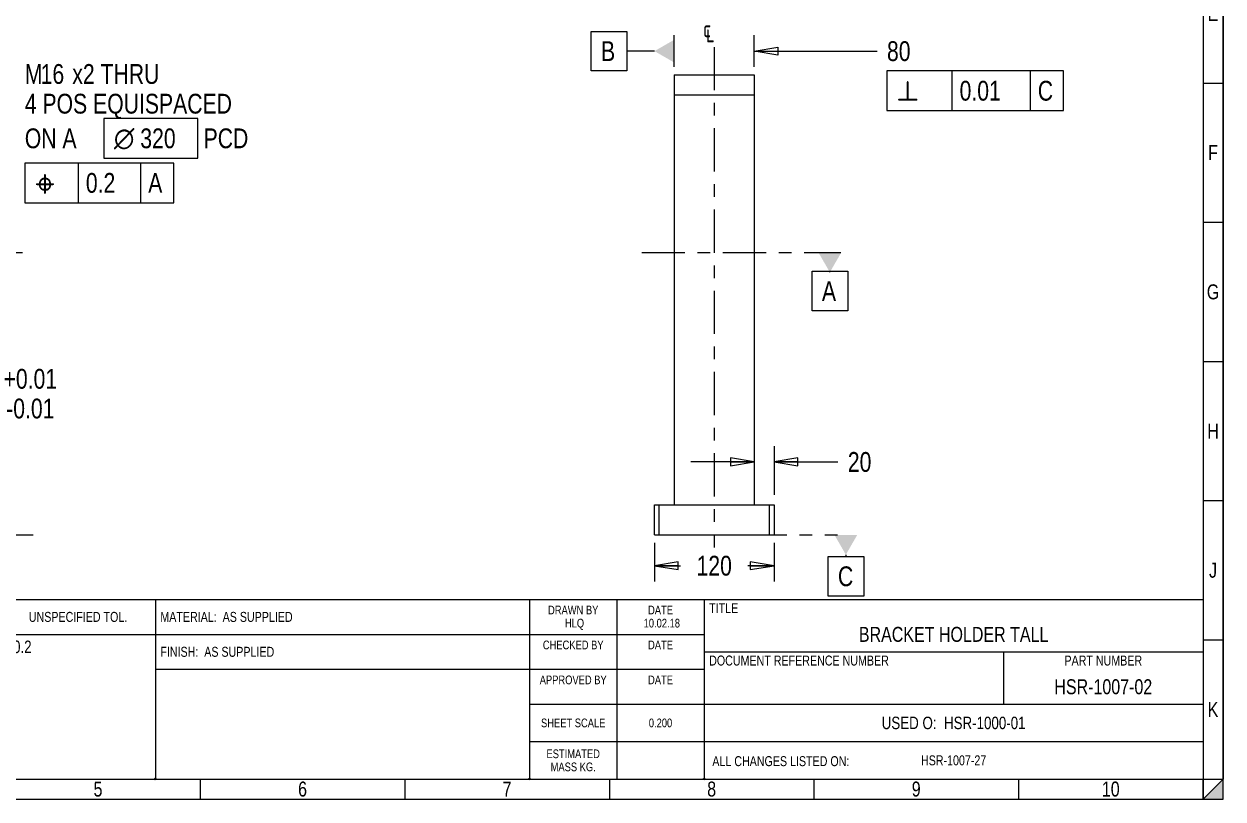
# Model space of a CAD drawing. Header units: inches. Extents: x 0.1 to 16.4, y 0 to 11.6.
# Drawn here: x 6.96 to 16.42, y 0.28 to 6.39 of the extents above; entities that cross this region are included whole.
import ezdxf
from ezdxf.enums import TextEntityAlignment as Align

# ---------------------------------------------------------------- set-up
doc = ezdxf.new("R2010")
doc.units = ezdxf.units.IN
doc.header["$LTSCALE"] = 0.909449
doc.header["$MEASUREMENT"] = 0
doc.linetypes.add('CENTER', pattern=[0.6, 0.375, -0.075, 0.075, -0.075])
doc.linetypes.add('DASHED', pattern=[0.2, 0.1, -0.1])
doc.layers.get('0').update_dxf_attribs({"linetype": 'CONTINUOUS'})
doc.layers.add('02___PRT_ALL_AXES', color=7, linetype='CONTINUOUS')
doc.styles.get("Standard").update_dxf_attribs({"font": 'txt', "width": 0.8})
doc.styles.add('TEXTSTYLE_1', font='gdt', dxfattribs={"width": 0.8})
doc.dimstyles.new('DIMSTYLE_1', dxfattribs={"dimtxt": 0.15625, "dimasz": 0.1875, "dimexe": 0.125, "dimexo": 0.0625, "dimgap": 0.078125, "dimtad": 0, "dimtih": 1, "dimtoh": 1, "dimlfac": 5, "dimzin": 4, "dimdsep": 46, "dimtxsty": 'Standard', "dimblk": 'CLOSED', "dimblk1": 'CLOSED', "dimblk2": 'CLOSED', "dimcen": 0.09, "dimadec": 0, "dimazin": 0, "dimtp": 0.01, "dimtm": 0.01, "dimtfac": 1, "dimtofl": 0, "dimtmove": 0, "dimatfit": 3, "dimldrblk": 'CLOSED', "dimfxl": 1, "dimtolj": 1, "dimtzin": 4, "dimarcsym": 0})
doc.dimstyles.new('DIMSTYLE_5', dxfattribs={"dimtxt": 0.15625, "dimasz": 0.1875, "dimexe": 0.125, "dimexo": 0.0625, "dimgap": 0.09, "dimtad": 0, "dimtih": 1, "dimtoh": 1, "dimlfac": 5, "dimzin": 4, "dimdsep": 46, "dimtxsty": 'Standard', "dimblk": 'CLOSED', "dimblk1": 'CLOSED', "dimblk2": 'CLOSED', "dimcen": 0.09, "dimadec": 0, "dimazin": 0, "dimtp": 0.01, "dimtm": 0.01, "dimtfac": 1, "dimtofl": 0, "dimtmove": 0, "dimatfit": 2, "dimldrblk": 'CLOSED', "dimfxl": 1, "dimtolj": 1, "dimtzin": 4, "dimarcsym": 0})
doc.dimstyles.new('DIMSTYLE_6', dxfattribs={"dimtxt": 0.15625, "dimasz": 0.1875, "dimexe": 0.125, "dimexo": 0.0625, "dimgap": 0.078125, "dimtad": 0, "dimtih": 1, "dimtoh": 1, "dimlfac": 5, "dimzin": 4, "dimdsep": 46, "dimtxsty": 'Standard', "dimblk": 'CLOSED', "dimblk1": 'CLOSED', "dimblk2": 'CLOSED', "dimcen": 0.09, "dimadec": 0, "dimazin": 0, "dimtol": 1, "dimtp": 0.01, "dimtm": 0.01, "dimtfac": 1, "dimtofl": 0, "dimtmove": 0, "dimatfit": 3, "dimldrblk": 'CLOSED', "dimfxl": 1, "dimtolj": 1, "dimtzin": 4, "dimarcsym": 0})

# ---------------------------------------------------------------- blocks, each defined once
blk = doc.blocks.new('_CLOSED')
at = {"color": 0, "linetype": 'ByBlock'}
for p, q in [((0, 0), (-1, 0.167)), ((-1, 0.167), (-1, -0.167)), ((-1, -0.167), (0, 0)), ((-1, 0), (0, 0))]:
    blk.add_line(p, q, dxfattribs=at)
blk = doc.blocks.new('*D25')
at = {"color": 2, "linetype": 'Continuous', "transparency": 16777216}
for p, q in [((5.502, 5.503), (6.7116, 5.9967)), ((6.7116, 5.9967), (6.8835, 5.9967))]:
    blk.add_line(p, q, dxfattribs=at)
at = {"color": 2, "linetype": 'Continuous', "transparency": 16777216, "xscale": 0.1875, "yscale": 0.1875, "zscale": 0.1875, "rotation": 202.2032290413}
blk.add_blockref('_CLOSED', (5.502, 5.503), dxfattribs=at)
at = {"color": 2, "linetype": 'Continuous', "transparency": 16777216, "width": 0.8}
for s, height, p in [('M', 0.1562, (6.9616, 5.9186)), ('16', 0.15625, (7.0866, 5.9186)), ('x2 THRU', 0.15625, (7.3366, 5.9186)), ('4 POS EQUISPACED ', 0.15625, (6.9616, 5.6842)), ('ON A ', 0.15625, (6.9616, 5.4108)), ('320', 0.15625, (7.8731, 5.4108)), (' PCD', 0.15625, (8.3262, 5.4108))]:
    blk.add_text(s, height=height, dxfattribs=at).set_placement(p)
at = {"color": 2, "linetype": 'Continuous', "transparency": 16777216, "style": 'TEXTSTYLE_1'}
blk.add_text('n', height=0.1562, dxfattribs=at).set_placement((7.6647, 5.4108))
blk = doc.blocks.new('*D26')
at = {"color": 2, "linetype": 'Continuous', "transparency": 16777216}
for p, q in [((6.2705, 4.5883), (6.9427, 4.5883)), ((6.8177, 4.5883), (6.8177, 3.7476)), ((6.8177, 2.36), (6.8177, 3.2007)), ((6.6927, 2.36), (7.0282, 2.36))]:
    blk.add_line(p, q, dxfattribs=at)
at = {"color": 2, "linetype": 'Continuous', "transparency": 16777216, "xscale": 0.1875, "yscale": 0.1875, "zscale": 0.1875}
for p, rotation in [((6.8177, 4.5883), 90), ((6.8177, 2.36), 270)]:
    blk.add_blockref('_CLOSED', p, dxfattribs=dict(at, rotation=rotation))
at = {"color": 2, "linetype": 'Continuous', "transparency": 16777216, "width": 0.8}
for s, p in [('+0.01', (7.0052, 3.5132)), ('283', (6.5052, 3.396)), ('-0.01', (7.0052, 3.2789))]:
    blk.add_text(s, height=0.15625, dxfattribs=at).set_placement(p, align=Align.CENTER)
blk = doc.blocks.new('*D27')
at = {"color": 2, "linetype": 'Continuous', "transparency": 16777216}
for p, q in [((12.7171, 3.0604), (12.7171, 2.9257)), ((12.8745, 3.0604), (12.8745, 2.6765)), ((12.7171, 2.9354), (12.2171, 2.9354)), ((12.8745, 2.9354), (13.3785, 2.9354))]:
    blk.add_line(p, q, dxfattribs=at)
at = {"color": 2, "linetype": 'Continuous', "transparency": 16777216, "xscale": 0.1875, "yscale": 0.1875, "zscale": 0.1875}
blk.add_blockref('_CLOSED', (12.7171, 2.9354), dxfattribs=at)
at = {"color": 2, "linetype": 'Continuous', "transparency": 16777216, "xscale": 0.1875, "yscale": 0.1875, "zscale": 0.1875, "rotation": 180}
blk.add_blockref('_CLOSED', (12.8745, 2.9354), dxfattribs=at)
at = {"color": 2, "linetype": 'Continuous', "transparency": 16777216, "insert": (13.4566, 3.0135), "char_height": 0.15625, "width": 0.25, "attachment_point": 1, "line_spacing_factor": 0.9}
blk.add_mtext('20', dxfattribs=at)
blk = doc.blocks.new('*D29')
at = {"color": 2, "linetype": 'Continuous', "transparency": 16777216}
for p, q in [((11.9297, 2.2975), (11.9297, 1.9918)), ((12.8745, 2.2975), (12.8745, 1.9918)), ((11.9297, 2.1168), (12.1365, 2.1168)), ((12.8745, 2.1168), (12.6677, 2.1168))]:
    blk.add_line(p, q, dxfattribs=at)
at = {"color": 2, "linetype": 'Continuous', "transparency": 16777216, "xscale": 0.1875, "yscale": 0.1875, "zscale": 0.1875, "rotation": 180}
blk.add_blockref('_CLOSED', (11.9297, 2.1168), dxfattribs=at)
at = {"color": 2, "linetype": 'Continuous', "transparency": 16777216, "xscale": 0.1875, "yscale": 0.1875, "zscale": 0.1875}
blk.add_blockref('_CLOSED', (12.8745, 2.1168), dxfattribs=at)
at = {"color": 2, "linetype": 'Continuous', "transparency": 16777216, "insert": (12.4021, 2.1949), "char_height": 0.15625, "width": 0.375, "attachment_point": 2, "line_spacing_factor": 0.9}
blk.add_mtext('120', dxfattribs=at)
blk = doc.blocks.new('*T34')
at = {"color": 2, "linetype": 'Continuous'}
for p, q in [((0, 0), (15.8268, 0)), ((0, 0), (0, -0.1575)), ((1.4567, 0), (1.4567, -0.1575)), ((3.0709, 0), (3.0709, -0.1575)), ((4.685, 0), (4.685, -0.1575)), ((6.2992, 0), (6.2992, -0.1575)), ((7.9134, 0), (7.9134, -0.1575)), ((9.5276, 0), (9.5276, -0.1575)), ((11.1417, 0), (11.1417, -0.1575)), ((12.7559, 0), (12.7559, -0.1575)), ((14.3701, 0), (14.3701, -0.1575)), ((15.8268, 0), (15.8268, -0.1575)), ((0, -0.1575), (15.8268, -0.1575))]:
    blk.add_line(p, q, dxfattribs=at)
at = {"color": 2, "linetype": 'Continuous', "attachment_point": 2, "line_spacing_factor": 0.9}
for s, insert, char_height, width in [('1', (0.7283, -0.0197), 0.1181, 0.188976), ('2', (2.2638, -0.0197), 0.1181, 0.188976), ('3 ', (3.878, -0.0197), 0.11811, 0.377953), ('4 ', (5.4921, -0.0197), 0.11811, 0.377953), ('5', (7.1063, -0.0197), 0.1181, 0.188976), ('6', (8.7205, -0.0197), 0.1181, 0.188976), ('7', (10.3346, -0.0197), 0.1181, 0.188976), ('8', (11.9488, -0.0197), 0.1181, 0.188976), ('9', (13.563, -0.0197), 0.1181, 0.188976), ('10', (15.0984, -0.0197), 0.11811, 0.377953)]:
    blk.add_mtext(s, dxfattribs=dict(at, insert=insert, char_height=char_height, width=width))
blk = doc.blocks.new('*T36')
at = {"color": 2, "linetype": 'Continuous'}
for p, q in [((0, 0), (0.1575, 0)), ((0, 0), (0, -10.9843)), ((0.1575, 0), (0.1575, -10.9843)), ((0, -1.0984), (0.1575, -1.0984)), ((0, -2.1969), (0.1575, -2.1969)), ((0, -3.2953), (0.1575, -3.2953)), ((0, -4.3937), (0.1575, -4.3937)), ((0, -5.4921), (0.1575, -5.4921)), ((0, -6.5906), (0.1575, -6.5906)), ((0, -7.689), (0.1575, -7.689)), ((0, -8.7874), (0.1575, -8.7874)), ((0, -9.8858), (0.1575, -9.8858)), ((0, -10.9843), (0.1575, -10.9843))]:
    blk.add_line(p, q, dxfattribs=at)
at = {"color": 2, "linetype": 'Continuous', "char_height": 0.1181, "width": 0.188976, "attachment_point": 2, "line_spacing_factor": 0.9}
for s, insert in [('A', (0.0787, -0.4902)), ('B', (0.0787, -1.5886)), ('C', (0.0787, -2.687)), ('D', (0.0787, -3.7854)), ('E', (0.0787, -4.8839)), ('F', (0.0787, -5.9823)), ('G', (0.0787, -7.0807)), ('H', (0.0787, -8.1791)), ('J', (0.0787, -9.2776)), ('K', (0.0787, -10.376))]:
    blk.add_mtext(s, dxfattribs=dict(at, insert=insert))
blk = doc.blocks.new('*T38')
at = {"color": 2, "linetype": 'Continuous'}
for p, q in [((0, 0), (15.8268, 0)), ((0, 0), (0, -1.4173)), ((0.315, 0), (0.315, -1.122)), ((0.7874, 0), (0.7874, -1.122)), ((2.7559, 0), (2.7559, -1.122)), ((3.3071, 0), (3.3071, -1.122)), ((3.8583, 0), (3.8583, -1.122)), ((4.4094, 0), (4.4094, -1.122)), ((5.1181, 0), (5.1181, -1.4173)), ((6.3386, 0), (6.3386, -1.4173)), ((7.5591, 0), (7.5591, -1.4173)), ((10.5118, 0), (10.5118, -1.4173)), ((11.2008, 0), (11.2008, -1.4173)), ((11.8898, 0), (11.8898, -1.4173)), ((15.8268, 0), (15.8268, -1.4173)), ((5.1181, -0.2756), (11.8898, -0.2756)), ((11.8898, -0.4134), (15.8268, -0.4134)), ((14.252, -0.4134), (14.252, -0.8268)), ((7.5591, -0.5512), (11.8898, -0.5512)), ((0, -0.8268), (5.1181, -0.8268)), ((10.5118, -0.8268), (15.8268, -0.8268)), ((0, -1.122), (5.1181, -1.122)), ((10.5118, -1.122), (15.8268, -1.122)), ((0, -1.4173), (15.8268, -1.4173))]:
    blk.add_line(p, q, dxfattribs=at)
at = {"color": 2, "linetype": 'Continuous', "line_spacing_factor": 0.9}
for s, insert, char_height, width, attachment_point in [('DRAWN BY\\P HLQ', (10.8563, -0.0492), 0.0689, 0.88189, 2), ('DATE\\P 10.02.18', (11.5453, -0.0492), 0.0689, 0.992126, 2), ('TITLE', (11.9291, -0.0295), 0.07874, 0.629921, 1), ('UNSPECIFIED DETAIL', (5.7283, -0.0984), 0.07874, 2.267717, 2), ('UNSPECIFIED TOL.', (6.9488, -0.0984), 0.07874, 2.015748, 2), ('MATERIAL:  AS SUPPLIED', (7.5984, -0.0984), 0.07874, 2.771654, 1), ('BRACKET HOLDER TALL', (13.8583, -0.2165), 0.11811, 3.590551, 2), (' 1', (0.1575, -0.374), 0.07874, 0.251969, 2), ('FIRST ISSUE', (1.7717, -0.374), 0.07874, 1.385827, 2), ('HLQ ', (3.0315, -0.374), 0.07874, 0.503937, 2), ('10.02.18 ', (4.7638, -0.374), 0.07874, 1.133858, 2), ('BREAK ALL\\PSHARP EDGES', (5.1575, -0.3248), 0.098425, 1.732283, 1), ('FINISH:  AS SUPPLIED', (7.5984, -0.374), 0.07874, 2.519685, 1), ('CHECKED BY\\P ', (10.8563, -0.3248), 0.0689, 1.102362, 2), ('DATE\\P ', (11.5453, -0.3248), 0.0689, 0.440945, 2), ('DOCUMENT REFERENCE NUMBER', (11.9291, -0.4429), 0.07874, 3.149606, 1), ('PART NUMBER', (15.0394, -0.4429), 0.07874, 1.385827, 2), ('APPROVED BY\\P ', (10.8563, -0.6004), 0.068898, 1.212598, 2), ('DATE\\P ', (11.5453, -0.6004), 0.0689, 0.440945, 2), ('HSR-1007-02 ', (15.0394, -0.6299), 0.11811, 2.267717, 2), ('VER', (0.1575, -0.9252), 0.09843, 0.472441, 2), ('ECN', (0.5512, -0.9252), 0.09843, 0.472441, 2), ('DETAILS OF MODIFICATION', (1.7717, -0.935), 0.07874, 2.897638, 2), ('DWN', (3.0315, -0.9252), 0.09843, 0.472441, 2), ('CHKD', (3.5827, -0.9252), 0.09843, 0.629921, 2), ('APPR', (4.1339, -0.9252), 0.09843, 0.629921, 2), ('DATE', (4.7638, -0.9252), 0.09843, 0.629921, 2), ('SHEET SCALE', (10.8563, -0.94), 0.068898, 1.212598, 2), ('0.200', (11.5453, -0.94), 0.0689, 0.551181, 2), ('USED O:  HSR-1000-01 ', (13.8583, -0.9252), 0.098425, 3.307087, 2), ('VERSIONS ', (2.5591, -1.2205), 0.09843, 1.417323, 2), ('ESTIMATED \\PMASS KG. ', (10.8563, -1.1836), 0.0689, 1.102362, 2), ('HSR-1007-27 ', (13.8583, -1.2303), 0.07874, 1.511811, 2)]:
    blk.add_mtext(s, dxfattribs=dict(at, insert=insert, char_height=char_height, width=width, attachment_point=attachment_point))
at = {"color": 2, "linetype": 'Continuous', "insert": (6.378, -0.3248), "char_height": 0.098425, "width": 0.7021, "attachment_point": 1, "line_spacing_factor": 0.9, "style": 'TEXTSTYLE_1'}
blk.add_mtext('{\\Fgdt;`}\\Ftxt;0.2', dxfattribs=at)

msp = doc.modelspace()

# ---------------------------------------------------------------- hatches: boundary and pattern name
at = {"linetype": 'Continuous'}
msp.add_hatch(color=2, dxfattribs=at).paths.add_polyline_path([(16.4173, 0.2756), (16.4173, 0.4331), (16.2598, 0.2756)])

# ---------------------------------------------------------------- linework, layer by layer
at = {"color": 7, "linetype": 'Continuous'}
for p, q in [((16.4173, 0.4331), (16.4173, 11.4173)), ((12.0871, 5.9899), (12.0871, 2.5962)), ((12.0871, 5.9899), (12.7171, 5.9899)), ((12.7171, 5.9899), (12.7171, 2.5962)), ((12.0871, 5.8324), (12.7171, 5.8324)), ((11.9297, 2.5962), (12.8745, 2.5962)), ((11.9297, 2.36), (11.9297, 2.5962)), ((11.969, 2.36), (11.969, 2.5962)), ((12.8352, 2.5962), (12.8352, 2.36)), ((12.8745, 2.5962), (12.8745, 2.36)), ((11.9297, 2.36), (12.8745, 2.36)), ((7.9983, 0.4269), (7.986, 0.4392)), ((7.9983, 0.4392), (7.986, 0.4269)), ((10.951, 0.4269), (10.9387, 0.4392)), ((10.951, 0.4392), (10.9387, 0.4269)), ((12.329, 0.4269), (12.3167, 0.4392)), ((12.329, 0.4392), (12.3167, 0.4269)), ((16.4173, 0.4331), (16.2598, 0.2756)), ((16.2598, 0.4331), (16.4173, 0.4331)), ((16.2598, 0.2756), (16.2598, 0.4331)), ((16.4173, 0.2756), (16.4173, 0.4331)), ((0.4331, 0.2756), (16.2598, 0.2756)), ((16.2598, 0.2756), (16.4173, 0.2756))]:
    msp.add_line(p, q, dxfattribs=at)
at = {"color": 2, "linetype": 'Continuous'}
for p, q in [((11.4309, 6.0207), (11.4309, 6.3332)), ((11.4309, 6.3332), (11.7121, 6.3332)), ((11.7121, 6.3332), (11.7121, 6.0207)), ((12.0871, 6.0524), (12.0871, 6.302)), ((12.7171, 6.0524), (12.7171, 6.302)), ((11.9309, 6.177), (11.7121, 6.177)), ((12.7171, 6.177), (13.6874, 6.177)), ((11.7121, 6.0207), (11.4309, 6.0207)), ((13.7655, 6.0207), (13.7655, 5.7082)), ((15.1588, 6.0207), (13.7655, 6.0207)), ((14.2799, 5.7082), (14.2799, 6.0207)), ((14.8971, 5.7082), (14.8971, 6.0207)), ((15.1588, 5.7082), (15.1588, 6.0207)), ((13.7655, 5.7082), (15.1588, 5.7082)), ((8.1387, 5.2936), (6.9616, 5.2936)), ((6.9616, 5.2936), (6.9616, 4.9811)), ((7.3848, 4.9811), (7.3848, 5.2936)), ((7.877, 4.9811), (7.877, 5.2936)), ((8.1387, 4.9811), (8.1387, 5.2936)), ((6.9616, 4.9811), (8.1387, 4.9811)), ((13.3004, 2.1892), (13.5817, 2.1892)), ((13.3004, 1.8767), (13.3004, 2.1892)), ((13.441, 2.2037), (13.441, 2.1892)), ((13.5817, 2.1892), (13.5817, 1.8767)), ((13.5817, 1.8767), (13.3004, 1.8767))]:
    msp.add_line(p, q, dxfattribs=at)
at = {"color": 2, "linetype": 'DASHED'}
msp.add_line((12.8745, 2.36), (13.441, 2.36), dxfattribs=at)
at = {"color": 2, "linetype": 'Continuous'}
for points in [[(12.7171, 6.177), (12.9046, 6.2082), (12.9046, 6.1457), (12.7171, 6.177)], [(7.5866, 5.3326), (8.3262, 5.3326), (8.3262, 5.6451), (7.5866, 5.6451), (7.5866, 5.3326)]]:
    msp.add_lwpolyline(points, dxfattribs=at)
for points in [[(12.0871, 6.2672), (12.0871, 6.0868), (11.9309, 6.177)], [(13.3508, 2.36), (13.5312, 2.36), (13.441, 2.2037)]]:
    msp.add_solid(points, dxfattribs=at)
at = {"layer": '02___PRT_ALL_AXES', "color": 7, "linetype": 'CENTER'}
msp.add_line((12.4021, 6.2095), (12.4021, 2.26), dxfattribs=at)
at = {"layer": '02___PRT_ALL_AXES', "color": 2, "linetype": 'CENTER'}
msp.add_line((11.8297, 4.5883), (13.4025, 4.5883), dxfattribs=at)
at = {"layer": '02___PRT_ALL_AXES', "color": 2, "linetype": 'Continuous'}
for p, q in [((13.174, 4.4398), (13.4553, 4.4398)), ((13.174, 4.1273), (13.174, 4.4398)), ((13.3147, 4.4321), (13.3147, 4.4398)), ((13.4553, 4.4398), (13.4553, 4.1273)), ((13.4553, 4.1273), (13.174, 4.1273))]:
    msp.add_line(p, q, dxfattribs=at)
msp.add_solid([(13.4049, 4.5883), (13.2244, 4.5883), (13.3147, 4.4321)], dxfattribs=at)

# ---------------------------------------------------------------- block references
for name, p in [('*T36', (16.2598, 11.4173)), ('*T38', (0.4331, 1.8505)), ('*T34', (0.4331, 0.4331))]:
    msp.add_blockref(name, p)

# ---------------------------------------------------------------- texts
at = {"color": 2, "linetype": 'Continuous', "style": 'TEXTSTYLE_1'}
for s, p in [('b', (13.8437, 5.7864)), ('j', (7.0397, 5.0592))]:
    msp.add_text(s, height=0.1562, dxfattribs=at).set_placement(p)
at = {"color": 2, "linetype": 'Continuous', "width": 0.8}
for s, height, p in [('0.01', 0.15625, (14.3385, 5.7864)), ('C', 0.1562, (14.9556, 5.7864)), ('0.2', 0.15625, (7.4434, 5.0592)), ('A', 0.1562, (7.9356, 5.0592))]:
    msp.add_text(s, height=height, dxfattribs=at).set_placement(p)
at = {"color": 2, "linetype": 'Continuous', "insert": (12.3134, 6.4187), "char_height": 0.15625, "width": 0.247396, "attachment_point": 1, "line_spacing_factor": 0.9, "style": 'TEXTSTYLE_1'}
msp.add_mtext('{\\Fgdt;q}', dxfattribs=at)
at = {"color": 2, "linetype": 'Continuous', "attachment_point": 1, "line_spacing_factor": 0.9}
for s, insert, char_height, width in [('B', (11.509, 6.2551), 0.1562, 0.125), ('80', (13.7655, 6.2551), 0.15625, 0.25), ('C', (13.3785, 2.1111), 0.1562, 0.125), ('ALL CHANGES LISTED ON:', (12.3873, 0.6137), 0.07874, 1.385827)]:
    msp.add_mtext(s, dxfattribs=dict(at, insert=insert, char_height=char_height, width=width))
at = {"layer": '02___PRT_ALL_AXES', "color": 2, "linetype": 'Continuous', "insert": (13.2522, 4.3617), "char_height": 0.1562, "width": 0.125, "attachment_point": 1, "line_spacing_factor": 0.9}
msp.add_mtext('A', dxfattribs=at)

# ---------------------------------------------------------------- dimensions: what is measured, and where the dimension line sits
at = {"color": 2, "linetype": 'Continuous'}
dim = msp.add_diameter_dim_2p(p1=(5.502, 5.503), p2=(5.3854, 5.4554), text='M<>x2 THRU\\P4 POS EQUISPACED \\PON A &d1 PCD', dimstyle='DIMSTYLE_5', override={"dimpost": '<>'}, dxfattribs=at)
dim.commit()
dim.dimension.update_dxf_attribs({"geometry": '*D25', "text_midpoint": (8.0241, 5.7428), "dimtype": 163})
for base, p1, p2, angle, dimstyle, picture, middle in [((6.8177, 4.5883), (7.0907, 2.36), (6.208, 4.5883), 90, 'DIMSTYLE_6', '*D26', (6.8177, 3.4742)), ((11.9297, 2.1168), (12.8745, 2.36), (11.9297, 2.36), 180, 'DIMSTYLE_1', '*D29', (12.4177, 2.1168))]:
    dim = msp.add_linear_dim(base=base, p1=p1, p2=p2, angle=angle, dimstyle=dimstyle, dxfattribs=at)
    dim.commit()
    dim.dimension.update_dxf_attribs({"geometry": picture, "text_midpoint": middle, "dimtype": 160})
dim = msp.add_linear_dim(base=(12.8745, 2.9354), p1=(12.7171, 3.1229), p2=(12.8745, 2.614), dimstyle='DIMSTYLE_1', dxfattribs=at)
dim.commit()
dim.dimension.update_dxf_attribs({"geometry": '*D27', "text_midpoint": (13.5816, 2.9354), "dimtype": 160})

doc.saveas('drawing.dxf')
